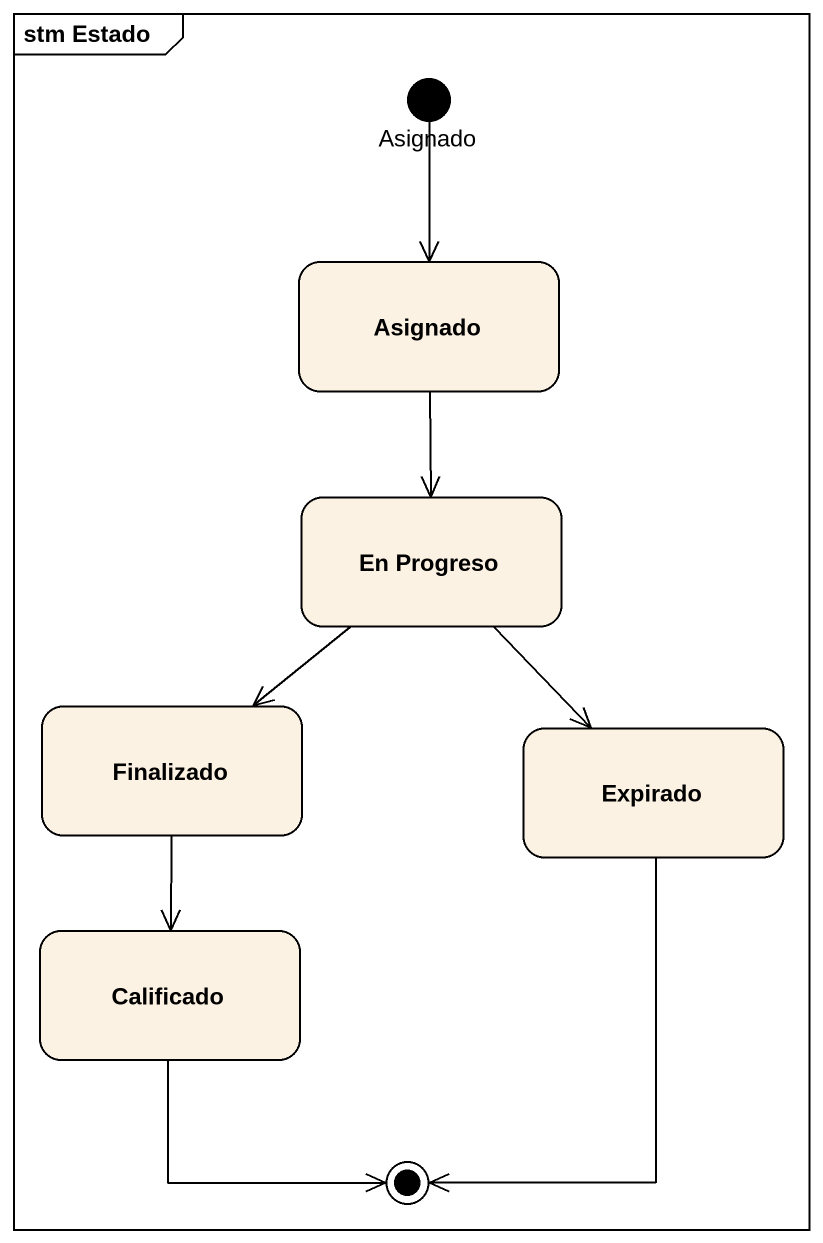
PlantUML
@startuml
mainframe stm Estado
hide empty description
state Asignado <<start>>
state "Asignado" as Asignado_2
state "En Progreso" as En_Progreso
state Finalizado
state Expirado
state Calificado
Asignado --> Asignado_2
Asignado_2 --> En_Progreso
En_Progreso --> Finalizado
En_Progreso --> Expirado
Finalizado --> Calificado
Expirado --> [*]
Calificado --> [*]
@enduml
